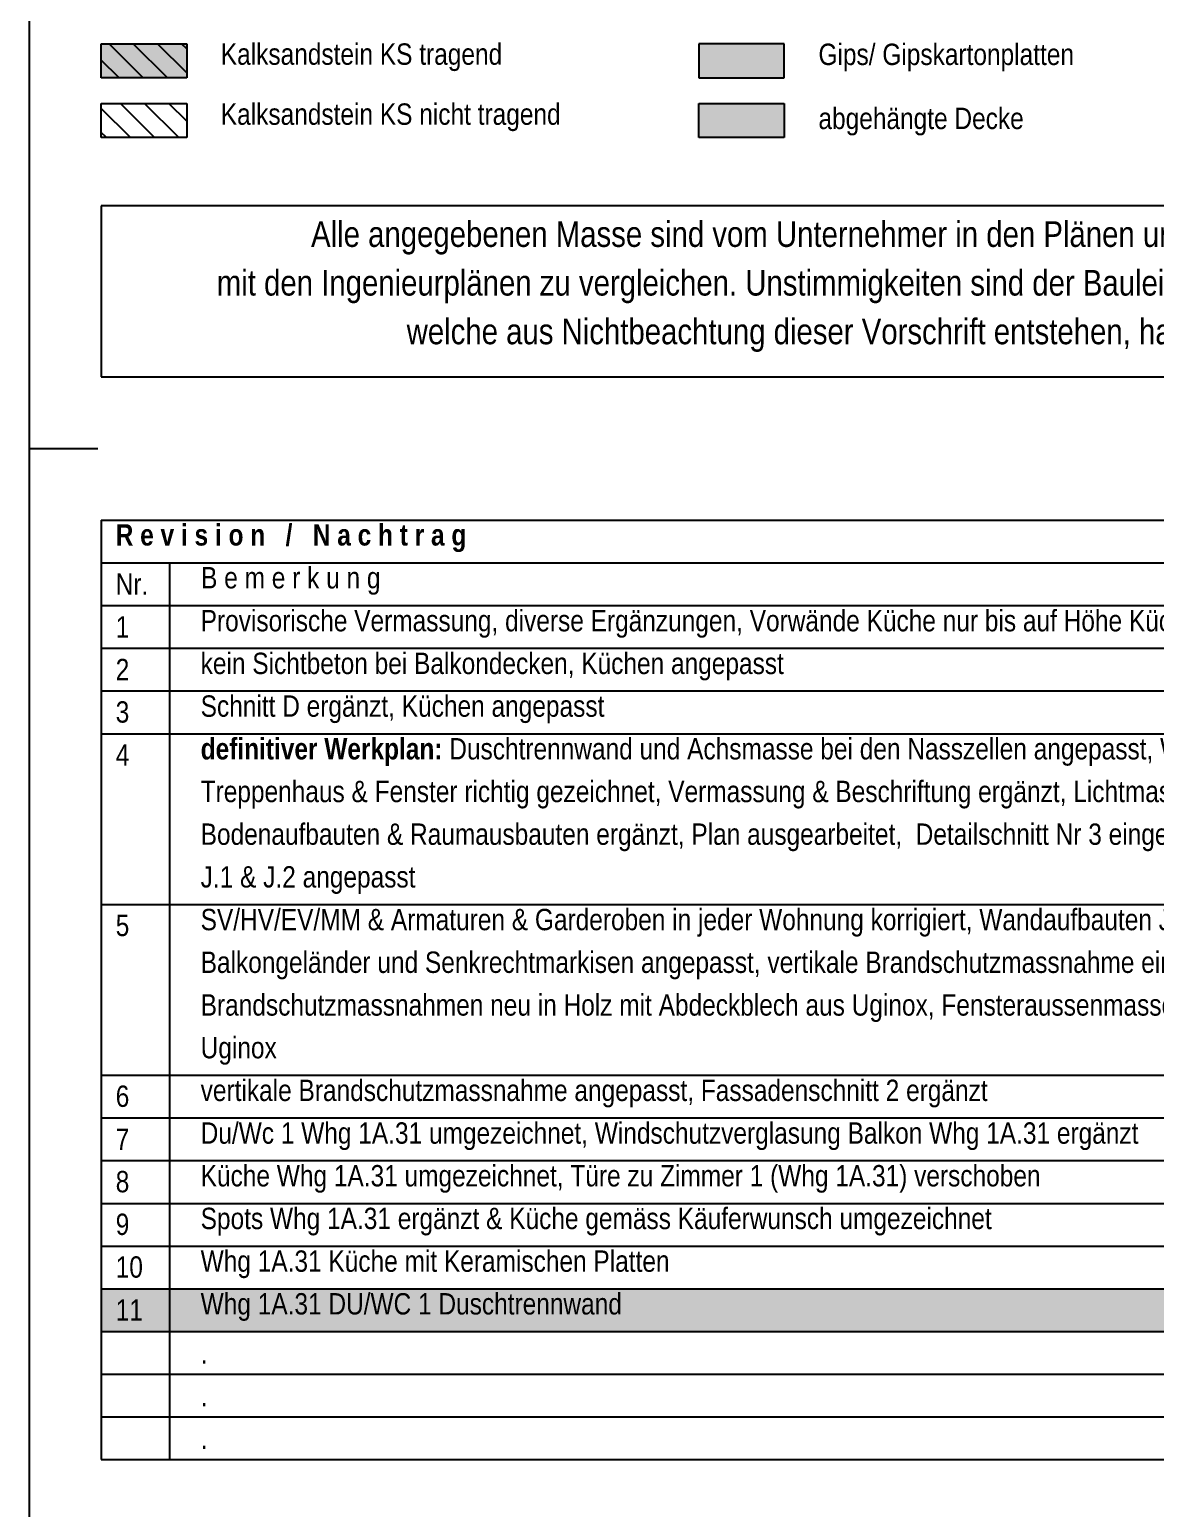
# Model space of a CAD drawing. Header units: centimetres. Extents: x 0.3 to 84.3, y 0.3 to 59.7.
# Drawn here: x 0.3 to 13.49, y 17.59 to 34.91 of the extents above; entities that cross this region are included whole.
import ezdxf

# ---------------------------------------------------------------- set-up
doc = ezdxf.new("R2010")
doc.units = ezdxf.units.CM
doc.linetypes.add('AUSGEZOGEN', pattern=[0])
doc.layers.add('Plankopf', color=7, linetype='AUSGEZOGEN', lineweight=25)
doc.styles.add('ARIALNARROW', font='ARIALN.TTF')

msp = doc.modelspace()

# ---------------------------------------------------------------- hatches: boundary and pattern name
at = {"layer": 'Plankopf', "linetype": 'AUSGEZOGEN', "lineweight": 25}
for points in [[(1.14, 34.74), (1.14, 34.34), (2.14, 34.34), (2.14, 34.74)], [(1.14, 20.16), (1.14, 19.66), (20.44, 19.66), (20.44, 20.16)]]:
    msp.add_hatch(color=254, dxfattribs=at).paths.add_polyline_path(points)
at = {"layer": 'Plankopf', "linetype": 'AUSGEZOGEN', "lineweight": 25, "true_color": 0xc7c7c7}
msp.add_hatch(color=9, dxfattribs=at).paths.add_polyline_path([(8.14, 34.34), (9.14, 34.34), (9.14, 34.74), (8.14, 34.74)])
at = {"layer": 'Plankopf', "linetype": 'AUSGEZOGEN', "lineweight": 25, "true_color": 0xe0e0ff}
msp.add_hatch(color=254, dxfattribs=at).paths.add_polyline_path([(9.14, 33.64), (9.14, 34.04), (8.14, 34.04), (8.14, 33.64)])

# ---------------------------------------------------------------- linework, layer by layer
at = {"layer": 'Plankopf', "color": 7, "linetype": 'AUSGEZOGEN', "lineweight": 25}
for p, q in [((0.3, 0.3), (0.3, 59.7)), ((1.14, 34.74), (2.14, 34.74)), ((1.14, 34.34), (1.14, 34.74)), ((1.631, 34.34), (1.231, 34.74)), ((1.914, 34.34), (1.514, 34.74)), ((2.14, 34.397), (1.797, 34.74)), ((2.14, 34.68), (2.08, 34.74)), ((2.14, 34.74), (2.14, 34.34)), ((9.14, 34.74), (8.14, 34.74)), ((8.14, 34.74), (8.14, 34.34)), ((9.14, 34.34), (9.14, 34.74)), ((1.348, 34.34), (1.14, 34.548)), ((2.14, 34.34), (1.14, 34.34)), ((8.14, 34.34), (9.14, 34.34)), ((1.14, 34.04), (2.14, 34.04)), ((1.14, 33.64), (1.14, 34.04)), ((1.483, 33.64), (1.14, 33.982)), ((1.765, 33.64), (1.365, 34.04)), ((2.048, 33.64), (1.648, 34.04)), ((2.14, 33.831), (1.931, 34.04)), ((2.14, 34.04), (2.14, 33.64)), ((8.14, 34.04), (9.14, 34.04)), ((8.14, 33.64), (8.14, 34.04)), ((9.14, 34.04), (9.14, 33.64)), ((1.2, 33.64), (1.14, 33.7)), ((2.14, 33.64), (1.14, 33.64)), ((9.14, 33.64), (8.14, 33.64)), ((1.14, 32.84), (1.14, 30.84)), ((20.44, 32.84), (1.14, 32.84)), ((1.14, 30.84), (20.44, 30.84)), ((0.3, 30), (1.1, 30)), ((1.14, 29.16), (20.44, 29.16)), ((1.14, 29.16), (1.14, 18.16)), ((1.14, 28.66), (20.44, 28.66)), ((1.94, 28.66), (1.94, 18.16)), ((1.14, 28.16), (20.44, 28.16)), ((1.14, 27.66), (20.44, 27.66)), ((1.14, 27.16), (20.44, 27.16)), ((1.14, 26.66), (20.44, 26.66)), ((1.14, 24.66), (20.44, 24.66)), ((1.14, 22.66), (20.44, 22.66)), ((1.14, 22.16), (20.44, 22.16)), ((1.14, 21.66), (20.44, 21.66)), ((1.14, 21.16), (20.44, 21.16)), ((1.14, 20.66), (20.44, 20.66)), ((1.14, 20.16), (20.44, 20.16)), ((1.14, 19.66), (20.44, 19.66)), ((1.14, 19.16), (20.44, 19.16)), ((1.14, 18.66), (20.44, 18.66)), ((1.14, 18.16), (20.44, 18.16))]:
    msp.add_line(p, q, dxfattribs=at)

# ---------------------------------------------------------------- texts
at = {"layer": 'Plankopf', "color": 7, "linetype": 'AUSGEZOGEN', "lineweight": 50, "attachment_point": 7, "style": 'ARIALNARROW'}
for s, insert, char_height, width in [('Kalksandstein\\~KS\\~tragend', (2.54, 34.418), 0.25, 0.125), ('Gips/\\~Gipskartonplatten', (9.54, 34.415), 0.25, 0.125), ('Kalksandstein\\~KS\\~nicht\\~tragend', (2.54, 33.715), 0.25, 0.125), ('abgehängte\\~Decke', (9.54, 33.665), 0.25, 0.125), ('Alle\\~angegebenen\\~Masse\\~sind\\~vom\\~Unternehmer\\~in\\~den\\~Plänen\\~und\\~am\\~Bau\\~zu\\~überprüfen\\~und', (3.597, 32.27), 0.3, 0.15), ('mit\\~den\\~Ingenieurplänen\\~zu\\~vergleichen.\\~Unstimmigkeiten\\~sind\\~der\\~Bauleitung\\~sofort\\~mitzuteilen.\\~Für\\~Schäden,', (2.493, 31.7), 0.3, 0.15), ('welche\\~aus\\~Nichtbeachtung\\~dieser\\~Vorschrift\\~entstehen,\\~haftet\\~der\\~Unternehmer.', (4.717, 31.13), 0.3, 0.15), ('\\fArial Narrow|i0|b1|c0|p0;R\\~e\\~v\\~i\\~s\\~i\\~o\\~n\\~\\~\\~/\\~\\~\\~N\\~a\\~c\\~h\\~t\\~r\\~a\\~g', (1.309, 28.786), 0.25, 0.125), ('B\\~e\\~m\\~e\\~r\\~k\\~u\\~n\\~g', (2.309, 28.286), 0.25, 0.125), ('Nr.', (1.309, 28.286), 0.25, 0.125), ('Provisorische\\~Vermassung,\\~diverse\\~Ergänzungen,\\~Vorwände\\~Küche\\~nur\\~bis\\~auf\\~Höhe\\~Küche', (2.304, 27.783), 0.25, 0.125), ('1', (1.309, 27.786), 0.25, 0.125), ('2', (1.309, 27.286), 0.25, 0.125), ('kein\\~Sichtbeton\\~bei\\~Balkondecken,\\~Küchen\\~angepasst', (2.304, 27.283), 0.25, 0.125), ('3', (1.309, 26.786), 0.25, 0.125), ('Schnitt\\~D\\~ergänzt,\\~Küchen\\~angepasst', (2.304, 26.783), 0.25, 0.125), ('4', (1.309, 26.286), 0.25, 0.125), ('\\fArial Narrow|i0|b1|c0|p0;definitiver\\~Werkplan:\\~', (2.304, 26.283), 0.25, 0.125), ('Duschtrennwand\\~und\\~Achsmasse\\~bei\\~den\\~Nasszellen\\~angepasst,\\~Wandflügel\\~in\\~Beton,\\~Balkon,', (5.216, 26.283), 0.25, 0.125), ('Treppenhaus\\~&\\~Fenster\\~richtig\\~gezeichnet,\\~Vermassung\\~&\\~Beschriftung\\~ergänzt,\\~Lichtmasse\\~bei\\~Fenster\\~korrigiert,', (2.304, 25.783), 0.25, 0.125), ('Bodenaufbauten\\~&\\~Raumausbauten\\~ergänzt,\\~Plan\\~ausgearbeitet,\\~\\~Detailschnitt\\~Nr\\~3\\~eingetragen,\\~Wandaufbauten\\~', (2.304, 25.283), 0.25, 0.125), ('J.1\\~&\\~J.2\\~angepasst', (2.304, 24.783), 0.25, 0.125), ('SV/HV/EV/MM\\~&\\~Armaturen\\~&\\~Garderoben\\~in\\~jeder\\~Wohnung\\~korrigiert,\\~Wandaufbauten\\~J.1,\\~J.2\\~&\\~K\\~angepasst,\\~Lage\\~', (2.304, 24.283), 0.25, 0.125), ('5', (1.309, 24.286), 0.25, 0.125), ('Balkongeländer\\~und\\~Senkrechtmarkisen\\~angepasst,\\~vertikale\\~Brandschutzmassnahme\\~eingezeichnet,\\~horizontale\\~', (2.304, 23.783), 0.25, 0.125), ('Brandschutzmassnahmen\\~neu\\~in\\~Holz\\~mit\\~Abdeckblech\\~aus\\~Uginox,\\~Fensteraussenmasse\\~angepasst,\\~Notüberläufe\\~in\\~', (2.304, 23.283), 0.25, 0.125), ('Uginox', (2.304, 22.783), 0.25, 0.125), ('6', (1.309, 22.286), 0.25, 0.125), ('vertikale\\~Brandschutzmassnahme\\~angepasst,\\~Fassadenschnitt\\~2\\~ergänzt', (2.304, 22.283), 0.25, 0.125), ('7', (1.309, 21.786), 0.25, 0.125), ('Du/Wc\\~1\\~Whg\\~1A.31\\~umgezeichnet,\\~Windschutzverglasung\\~Balkon\\~Whg\\~1A.31\\~ergänzt', (2.304, 21.783), 0.25, 0.125), ('8', (1.309, 21.286), 0.25, 0.125), ('Küche\\~Whg\\~1A.31\\~umgezeichnet,\\~Türe\\~zu\\~Zimmer\\~1\\~(Whg\\~1A.31)\\~verschoben', (2.304, 21.283), 0.25, 0.125), ('9', (1.309, 20.786), 0.25, 0.125), ('Spots\\~Whg\\~1A.31\\~ergänzt\\~&\\~Küche\\~gemäss\\~Käuferwunsch\\~umgezeichnet', (2.304, 20.783), 0.25, 0.125), ('Whg\\~1A.31\\~Küche\\~mit\\~Keramischen\\~Platten', (2.304, 20.283), 0.25, 0.125), ('10', (1.309, 20.286), 0.25, 0.125), ('Whg\\~1A.31\\~DU/WC\\~1\\~Duschtrennwand', (2.304, 19.783), 0.25, 0.125), ('11', (1.309, 19.786), 0.25, 0.125), ('.', (2.304, 19.283), 0.25, 0.125), ('.', (2.304, 18.783), 0.25, 0.125), ('.', (2.304, 18.283), 0.25, 0.125)]:
    msp.add_mtext(s, dxfattribs=dict(at, insert=insert, char_height=char_height, width=width))

doc.saveas('drawing.dxf')
